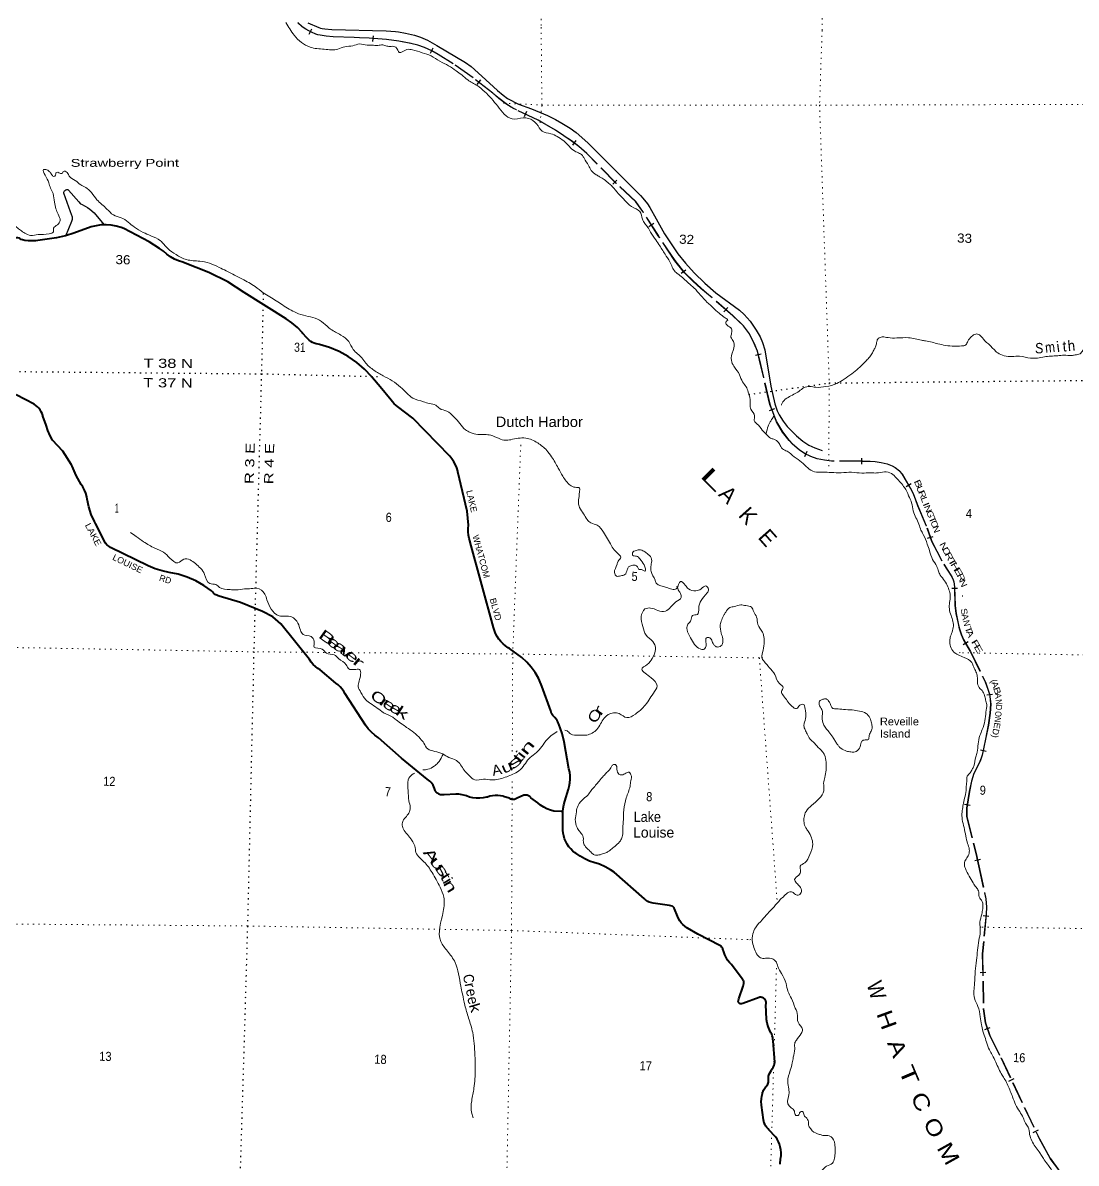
# Model space of a CAD drawing. Header units: feet. Extents: x -489137 to -242534, y 368785 to 558127.
# Drawn here: x -334415 to -314229, y 440070 to 461927 of the extents above; entities that cross this region are included whole.
import ezdxf
from ezdxf.enums import TextEntityAlignment as Align

# ---------------------------------------------------------------- set-up
doc = ezdxf.new("R2010")
doc.units = ezdxf.units.FT
doc.header["$LTSCALE"] = 70
doc.linetypes.add('DOTTED', pattern=[1.5, 0.3, -1.2])
doc.linetypes.add('LONG_DASHED', pattern=[7.5, 6, -1.5])
for name, color, linetype, lineweight in [('26', 7, 'Continuous', 40), ('27', 7, 'Continuous', 13), ('29', 7, 'Continuous', 25), ('39', 7, 'Continuous', 13), ('6', 7, 'DOTTED', 25), ('63', 7, 'Continuous', 25), ('7', 7, 'DOTTED', 13)]:
    doc.layers.add(name, color=color, linetype=linetype, lineweight=lineweight)
doc.layers.add('41', color=7, linetype='Continuous')
doc.layers.add('42', color=7, linetype='Continuous')

msp = doc.modelspace()

# ---------------------------------------------------------------- linework, layer by layer
at = {"layer": '26'}
for points in [[(-332625.34, 458032.34), (-332721.36, 458049.24), (-332818.62, 458056.01), (-332916.06, 458052.58), (-333012.61, 458038.99), (-333107.2, 458015.37), (-333440.17, 457897.1), (-333594.03, 457844.72), (-333772.49, 457803.05), (-334129.85, 457756.15), (-334164.17, 457750.94), (-334235.94, 457745.67), (-334307.86, 457747.94), (-334379.15, 457757.71), (-334424.03, 457768.74), (-334448.99, 457774.87), (-334474.03, 457790.77), (-334484.84, 457797.11), (-334485.84, 457797.56), (-334510.79, 457808.87), (-334535.84, 457807.12), (-334835.57, 457786.09), (-334922.66, 457781.24), (-334967.33, 457782.33)], [(-324067.64, 446811.8), (-324063.02, 446870.84), (-324050.2, 446940.19), (-324030.21, 447007.82), (-323960.86, 447236.01), (-323943.94, 447293.28), (-323931.05, 447360.56), (-323925.27, 447428.81), (-323926.65, 447497.3), (-323935.18, 447565.26), (-323950.77, 447631.96), (-324040.25, 448143.5), (-324081.24, 448305.71), (-324143.96, 448482.6), (-324152.82, 448507.57), (-324165.08, 448532.6), (-324175.97, 448552.86), (-324196.49, 448583), (-324220.06, 448610.82), (-324221.39, 448611.96), (-324239.79, 448629.56), (-324256.25, 448648.98), (-324270.58, 448670.02), (-324282.64, 448692.44), (-324292.29, 448716), (-324299.42, 448740.43), (-324466.81, 449213.66), (-324478.93, 449246.23), (-324531.7, 449363.56), (-324596.44, 449474.74), (-324672.45, 449578.53), (-324758.89, 449673.81), (-324854.82, 449759.53), (-325088.8, 449937.59), (-325110.91, 449949.77), (-325162.86, 449983.58), (-325210.99, 450022.64), (-325254.78, 450066.52), (-325293.74, 450114.73), (-325327.44, 450166.75), (-325355.53, 450222.01), (-325377.68, 450279.9), (-325393.66, 450339.79), (-325841.47, 451976.21), (-325843.65, 451981.9), (-325863.29, 452043.56), (-325876.39, 452106.94), (-325882.78, 452171.34), (-325882.41, 452236.05), (-325875.28, 452300.37), (-325902.45, 452569.81), (-326076.48, 453324.04), (-326078.28, 453331.74), (-326097.09, 453395.17), (-326122.42, 453456.29), (-326154.01, 453514.43), (-326191.5, 453568.95), (-326234.48, 453619.24), (-326943.3, 454349.55), (-327234.78, 454571.58), (-327268.17, 454596.35), (-327301.18, 454626.43), (-327330.86, 454659.81), (-327356.89, 454696.1), (-327564.55, 454950.21), (-327713.66, 455123.95), (-327728.56, 455141.83), (-327865.21, 455287.46), (-328016.32, 455418.01), (-328180.26, 455532.05), (-328355.22, 455628.33), (-328539.28, 455705.79), (-328730.43, 455763.59), (-328758.06, 455766.93), (-328794.67, 455774.8), (-328830.25, 455786.44), (-328864.42, 455801.74), (-328896.8, 455820.53), (-328927.05, 455842.6), (-328954.82, 455867.72), (-328979.81, 455895.59), (-329046.49, 455974.17), (-329058.52, 455988.39), (-329153.16, 456087.57), (-329257.64, 456176.32), (-329370.83, 456253.66), (-330170.62, 456760.16), (-330488.95, 456960.67), (-330850.39, 457140.17), (-331334.8, 457335.1), (-331347.55, 457338.34), (-331430.48, 457364.8), (-331510.2, 457399.79), (-331585.82, 457442.92), (-331656.52, 457493.72), (-331721.52, 457551.62), (-331794.84, 457604.93), (-331993.97, 457728.69), (-332480.75, 457986.31), (-332531.61, 458005.49), (-332625.34, 458032.34)], [(-330674.18, 450947.19), (-330699.4, 450955.8), (-330715.2, 450963.21), (-330731.88, 450973.28), (-330747.41, 450985.03), (-330761.62, 450998.35), (-330774.37, 451013.07), (-330785.51, 451029.05), (-330799.2, 451040.07), (-330945.31, 451144.48), (-331101.55, 451233.04), (-331266.18, 451304.79), (-331437.41, 451358.93), (-331613.36, 451394.88), (-331743.86, 451421.64), (-331879.83, 451464.22), (-332010.6, 451520.78), (-332735.65, 451871.71), (-332768.84, 451895.32), (-332802.29, 451924.58), (-332832.5, 451957.17), (-333020.85, 452327.93), (-333041.41, 452366.84), (-333102.6, 452504.4), (-333149.07, 452647.61), (-333180.32, 452794.89), (-333189.7, 452843.35), (-333208.77, 452909.36), (-333234.63, 452973.01), (-333267, 453033.61), (-333296.04, 453078.68), (-333391.68, 453251.33), (-333468.74, 453433.02), (-333481.97, 453455.97), (-333651.38, 453714.74), (-333845.97, 453928.09), (-333890.78, 454009.75), (-333934.7, 454112), (-333967.69, 454218.27), (-334029.86, 454389.65), (-334032.95, 454400.78), (-334046.11, 454438.17), (-334063.11, 454473.99), (-334083.76, 454507.82), (-334107.84, 454539.32), (-334135.07, 454568.12), (-334165.16, 454593.92), (-334197.79, 454616.43), (-334543.03, 454795.47)], [(-324067.64, 446811.8), (-324097.74, 446812.81), (-324231.58, 446817.3), (-324236.53, 446818.38), (-324304.69, 446837.17), (-324370.52, 446862.98), (-324433.28, 446895.54), (-324492.3, 446934.47), (-324546.92, 446979.36), (-324677.87, 447075.84), (-324678.8, 447077.01), (-324688.08, 447087.36), (-324698.38, 447096.68), (-324709.61, 447104.88), (-324721.63, 447111.85), (-324734.31, 447117.53), (-324747.52, 447121.86), (-324761.1, 447124.78), (-324774.92, 447126.26), (-324788.82, 447126.29), (-324802.64, 447124.87), (-324816.24, 447122.01), (-324942.81, 447064.7), (-324967.65, 447053.45), (-324992.81, 447043.63), (-324998.62, 447042.11), (-325010.23, 447040.33), (-325021.96, 447039.78), (-325033.68, 447040.46), (-325045.27, 447042.36), (-325056.6, 447045.45), (-325067.54, 447049.72), (-325077.98, 447055.11), (-325087.79, 447061.56), (-325096.88, 447068.99), (-325201.26, 447100.09), (-325210.06, 447102.58), (-325259.94, 447113.44), (-325310.68, 447119.02), (-325361.73, 447119.27), (-325412.53, 447114.18), (-325462.51, 447103.81), (-325511.14, 447088.27), (-325531.71, 447082.76), (-325595.28, 447070.37), (-325659.8, 447064.69), (-325724.56, 447065.79), (-325788.85, 447073.65), (-325851.97, 447088.19), (-325913.22, 447109.24), (-325935.38, 447116.59), (-325995.44, 447131.82), (-326056.77, 447140.68), (-326118.69, 447143.08), (-326337.53, 447130.82), (-326344.83, 447129.48), (-326361.64, 447127.68), (-326378.53, 447127.65), (-326395.34, 447129.38), (-326411.88, 447132.86), (-326427.96, 447138.05), (-326443.41, 447144.9), (-326458.06, 447153.32), (-326471.75, 447163.22), (-326484.33, 447174.5), (-326495.66, 447187.04), (-326505.62, 447200.69), (-326514.1, 447215.31), (-326521, 447230.73), (-326527.38, 447254.35), (-326538.69, 447284.78), (-326553.12, 447313.86), (-326570.51, 447341.28), (-326590.67, 447366.72), (-326613.38, 447389.92), (-326638.38, 447410.62), (-326665.42, 447428.59), (-327158.31, 447835.87), (-327597.04, 448225.53), (-327668.82, 448276.08), (-327735.01, 448333.92), (-327794.78, 448398.35), (-327847.49, 448468.68), (-328238.13, 449067.15), (-328262.34, 449110.1), (-328294.86, 449156.53), (-328332.05, 449199.3), (-328373.52, 449237.94), (-328418.79, 449272.04), (-328717.43, 449528.61), (-328760.55, 449554.84), (-328807.44, 449590.03), (-328850.4, 449629.93), (-328888.95, 449674.1), (-328922.67, 449722.05), (-329470.83, 450407.61), (-329620.97, 450542.99), (-329824.24, 450646.54), (-330241.44, 450819.17), (-330649.4, 450939.85), (-330674.18, 450947.19)], [(-320908, 443963.73), (-320937.25, 444012.94), (-320961.21, 444064.93), (-320979.59, 444119.14), (-320999.7, 444172.96), (-321003.36, 444182.6), (-321009.45, 444195.08), (-321016.81, 444206.86), (-321025.36, 444217.8), (-321035.01, 444227.79), (-321045.65, 444236.71), (-321057.16, 444244.47), (-321482.35, 444460.02), (-321679.54, 444576.47), (-321690.46, 444583.26), (-321729.38, 444611.15), (-321765.16, 444642.97), (-321797.42, 444678.35), (-321825.81, 444716.9), (-321850.01, 444758.22), (-321869.76, 444801.83), (-321927.83, 444948.17), (-321930.62, 444955.14), (-321934.61, 444962.83), (-321939.37, 444970.06), (-321944.87, 444976.75), (-321951.04, 444982.83), (-321957.81, 444988.23), (-321965.1, 444992.9), (-321972.85, 444996.77), (-321972.9, 444996.79), (-321997.7, 445003.25), (-322022.9, 445007.24), (-322336.38, 445056.88), (-322362.18, 445060.56), (-322388.48, 445067.12), (-322413.95, 445076.38), (-322438.31, 445088.26), (-322461.29, 445102.62), (-322482.65, 445119.31), (-322502.14, 445138.13), (-323081.34, 445646.75), (-323152.13, 445695.31), (-323254.04, 445752.38), (-323361.36, 445798.48), (-323472.91, 445833.1), (-323553.2, 445860.47), (-323645.39, 445902.16), (-323732.72, 445953.26), (-323820.11, 446014.21), (-323827.13, 446018.94), (-323872.66, 446053.72), (-323914.31, 446093.07), (-323951.62, 446136.55), (-323984.18, 446183.7), (-324011.63, 446234), (-324033.67, 446286.89), (-324050.06, 446341.79), (-324060.63, 446398.1), (-324065.25, 446455.21), (-324068.73, 446778.55), (-324068.52, 446800.54), (-324067.64, 446811.8)], [(-320222.12, 440900.53), (-320259.08, 441182.35), (-320261, 441196.82), (-320264.38, 441248.98), (-320262.29, 441301.21), (-320254.75, 441352.93), (-320248.21, 441378.57), (-320241.83, 441403.61), (-320237.15, 441428.57), (-320236.92, 441429.72), (-320230.3, 441451.09), (-320221.48, 441471.65), (-320210.56, 441491.18), (-320197.66, 441509.46), (-320182.92, 441526.29), (-320166.5, 441541.48), (-320159.79, 441550.34), (-320148.63, 441567.82), (-320139.36, 441586.38), (-320132.09, 441605.81), (-320126.88, 441625.88), (-320123.8, 441646.4), (-320122.88, 441667.12), (-320124.14, 441687.82), (-320125.24, 441701.15), (-320125.1, 441720.04), (-320122.99, 441738.8), (-320118.92, 441757.25), (-320112.96, 441775.17), (-320105.15, 441792.36), (-320069.17, 441852.86), (-320054.17, 441878.08), (-320038.74, 441902.86), (-320029.54, 441919.36), (-320017.37, 441947.82), (-320008.25, 441977.4), (-320002.26, 442007.77), (-320037.18, 442415.58), (-320039.3, 442440.32), (-320042.45, 442465.58), (-320044.59, 442480.32), (-320052.58, 442511.82), (-320063.83, 442542.31), (-320078.2, 442571.46), (-320105.57, 442624.51), (-320131.54, 442689.65), (-320150.56, 442757.16), (-320162.42, 442826.28), (-320172.99, 443111.42), (-320171.27, 443118.61), (-320169.55, 443130), (-320169.02, 443141.51), (-320169.71, 443153.01), (-320171.59, 443164.37), (-320174.65, 443175.47), (-320178.86, 443186.2), (-320184.16, 443196.42), (-320190.5, 443206.04), (-320197.81, 443214.94), (-320206.02, 443223.02), (-320215.02, 443230.21), (-320224.72, 443236.41), (-320235.02, 443241.57), (-320245.81, 443245.62), (-320256.95, 443248.52), (-320268.34, 443250.24), (-320279.85, 443250.76), (-320291.35, 443250.08), (-320302.71, 443248.19), (-320615.09, 443131.39), (-320640.05, 443122.06), (-320665.09, 443123.95), (-320665.83, 443124.15), (-320671.22, 443126.24), (-320676.36, 443128.88), (-320681.2, 443132.04), (-320685.68, 443135.69), (-320689.76, 443139.79), (-320693.38, 443144.29), (-320696.52, 443149.15), (-320699.13, 443154.31), (-320701.18, 443159.71), (-320702.66, 443165.3), (-320703.21, 443168.85), (-320701.1, 443193.76), (-320692.71, 443218.85), (-320610.23, 443465.72), (-320601.85, 443490.8), (-320596.55, 443515.72), (-320595.9, 443524.66), (-320596.27, 443536.41), (-320597.88, 443548.06), (-320600.69, 443559.48), (-320604.69, 443570.54), (-320609.81, 443581.12), (-320616.02, 443591.11), (-320623.23, 443600.39), (-320820.56, 443862.3), (-320834.92, 443875.8), (-320873.76, 443917.85), (-320908, 443963.73)], [(-319903.61, 440054.61), (-319891.92, 440160.26), (-319890.33, 440168.97), (-319883.93, 440222.21), (-319883.12, 440275.83), (-319887.92, 440329.24), (-319898.29, 440381.85), (-319914.09, 440433.09), (-319935.16, 440482.4), (-319961.27, 440529.24), (-319992.14, 440573.09), (-320115.89, 440711.79), (-320133.33, 440727.85), (-320155.43, 440752.21), (-320174.85, 440778.74), (-320191.4, 440807.16), (-320204.89, 440837.15), (-320215.16, 440868.39), (-320222.12, 440900.53)]]:
    msp.add_lwpolyline(points, dxfattribs=at)
at = {"layer": '29'}
for points in [[(-328953.83, 461927.62), (-328742.22, 461838.69), (-328709.5, 461827.77), (-328676.79, 461819.05), (-328624.44, 461812.5), (-328495.75, 461801.58), (-327453.14, 461775.39), (-327274.28, 461762.31), (-327213.21, 461755.76), (-327082.34, 461731.75), (-326910.03, 461690.29), (-326794.42, 461653.18), (-326657.01, 461592.08), (-326480.33, 461491.69), (-325930.68, 461166.52), (-325821.61, 461090.14), (-325616.58, 460906.82), (-325319.94, 460627.48), (-325208.7, 460540.19), (-325123.63, 460479.08), (-324918.6, 460369.96)], [(-324918.6, 460369.96), (-324669.94, 460280.48), (-324360.21, 460153.9), (-324207.52, 460075.34), (-324085.38, 460005.5), (-323923.97, 459909.48), (-323810.54, 459822.18), (-323588.06, 459625.77), (-322575.99, 458617.52), (-322532.37, 458569.51), (-322445.12, 458460.39), (-322397.13, 458386.19), (-322279.35, 458172.32)], [(-333590.6, 457843.65), (-333474.32, 458123.23), (-333462.32, 458161.42), (-333461.23, 458176.7), (-333465.59, 458201.8), (-333502.67, 458304.37), (-333627, 458664.45), (-333628.08, 458679.72), (-333624.81, 458692.82), (-333619.35, 458704.82), (-333611.73, 458714.65), (-333593.18, 458727.73), (-333572.47, 458734.29), (-333555.01, 458733.19), (-333547.37, 458728.83), (-333537.57, 458721.19), (-333343.45, 458496.41), (-333317.27, 458466.95), (-333307.44, 458458.21), (-333293.28, 458448.4), (-333221.3, 458415.67), (-333176.59, 458390.57), (-333134.05, 458356.74), (-333047.9, 458283.64), (-333020.63, 458254.17), (-332853.57, 458058.44)], [(-322279.35, 458172.32), (-322117.94, 457879.88), (-321860.56, 457500.15), (-321716.6, 457321.2), (-321546.47, 457137.88), (-321345.8, 456937.11), (-321132.04, 456749.42), (-320678.35, 456417.7), (-320591.11, 456339.14), (-320473.32, 456208.2), (-320359.9, 456037.98), (-320285.74, 455907.03), (-320237.75, 455802.28), (-320198.49, 455662.61)], [(-320198.49, 455662.61), (-320080.71, 454964.26), (-320006.55, 454623.81), (-319958.56, 454488.51), (-319919.3, 454414.31), (-319840.78, 454292.1), (-319766.62, 454191.71), (-319587.76, 454008.39), (-319469.97, 453908), (-319352.19, 453833.8), (-319238.77, 453781.42), (-319099.17, 453729.05)]]:
    msp.add_lwpolyline(points, dxfattribs=at)
at = {"layer": '39'}
msp.add_line((-322914.94, 446495.36), (-322907.94, 446605.74), dxfattribs=at)
for points in [[(-329375.01, 461935.84), (-329213.06, 461688.03), (-328911.59, 461461.68), (-328639.56, 461419.98), (-328500.21, 461410.15), (-328378.47, 461423.02), (-328245.7, 461469.94), (-328091.44, 461487.99), (-327963.04, 461522.9), (-327818.01, 461498.78), (-327724.95, 461498.28), (-327613.8, 461493.26), (-327516.43, 461502.75), (-327436.1, 461480.37), (-327359.32, 461476.28), (-327264.73, 461457.55), (-327200.55, 461360.87), (-327055.43, 461415.53), (-326946.41, 461406.52), (-326761.65, 461355.06), (-326591.36, 461291.87), (-326424.07, 461192.39), (-326254.48, 461102.95), (-326113.37, 461008.22), (-326004.22, 460928.5), (-325887.42, 460832.41), (-325710.24, 460724.58), (-325563.65, 460607.48), (-325435.64, 460476.74), (-325314.18, 460327.99), (-325188.68, 460179.14), (-325037.45, 460084.14), (-324826.42, 460106.71), (-324725.55, 460095.91), (-324568.53, 459990.64), (-324460.95, 459852.38), (-324298.42, 459801.51), (-324172.46, 459745.58), (-324049.21, 459663.46), (-323972.25, 459590.67), (-323861.79, 459484.64), (-323764.02, 459433.51), (-323692.42, 459387.13), (-323659.51, 459331.69), (-323576.2, 459194.08), (-323522.07, 459099.68), (-323427.24, 459014.29), (-323361.44, 458978.16), (-323271.86, 458923.21), (-323182.83, 458848.07), (-323119.59, 458791.82), (-322999.94, 458651.2), (-322899.58, 458545.45), (-322747.58, 458403.96), (-322590.29, 458308.79), (-322541.51, 458166.05), (-322495.26, 458079.95), (-322434.58, 458003.56), (-322407.63, 457952.32), (-322306.55, 457798.07), (-322224.77, 457678.68), (-322108.33, 457493.71), (-322013.15, 457345.67), (-321911.03, 457155.02), (-321851.61, 457106.95), (-321655.83, 456938.01), (-321553.08, 456846.34), (-321429.27, 456709.65), (-321299.51, 456568.76), (-321224.36, 456504.1), (-321133.68, 456414.78), (-321014.97, 456314.59), (-320957.41, 456272.63), (-320905.93, 456230.83), (-320939.03, 456203.44), (-320920.6, 456136.28), (-320831.57, 456061.14), (-320831.71, 455980.33), (-320843.93, 455901.87), (-320793.58, 455817.67), (-320804.3, 455644.22), (-320835.66, 455455.16), (-320789.95, 455348.87), (-320679.09, 455182.23), (-320622.11, 455043.31), (-320553.73, 454952.56), (-320513.98, 454850.47), (-320477.27, 454710.08), (-320475.05, 454566.58), (-320462.14, 454519.76), (-320392.65, 454394.65), (-320397.11, 454303.85), (-320318.51, 454216.88), (-320216.78, 454086.85), (-320167.32, 454045.1), (-320086.48, 453966.15), (-320024.23, 453948.3)], [(-333744.8, 459062.97), (-333779.44, 459053.8), (-333786.8, 459005.51), (-333821.88, 458980.2), (-333871.01, 459034.05), (-333908.24, 459079.51), (-333976.12, 459113.67), (-334018.58, 459114.82), (-333989.04, 459008.96), (-333918.13, 458861.58), (-333884.49, 458757.64), (-333836.7, 458653.31), (-333808.68, 458490.93), (-333779.69, 458364.89), (-333738.07, 458256.69), (-333700.72, 458140.52), (-333753.59, 458055.08), (-333824.18, 457988.3), (-333827.93, 457923.75), (-333909.99, 457881.52), (-334120.8, 457867.02), (-334264.84, 457852.73), (-334376.98, 457896.17), (-334460.44, 457952.97), (-334533.73, 458011.52), (-334617.14, 458070.35), (-334734.35, 458075.54), (-334795.87, 458044.88), (-334811.75, 457980.66), (-334831.21, 457938.99)], [(-322612.26, 451448.47), (-322633.2, 451497.52), (-322682.83, 451533.21), (-322762.06, 451521.21), (-322805.06, 451502.17), (-322833.02, 451440.3), (-322877.86, 451352.62), (-322957.41, 451328.5), (-323036.48, 451322.56), (-323077.15, 451390.33), (-323026.38, 451548.56), (-323008.58, 451608.69), (-322954.01, 451681.96), (-322985.06, 451731.29), (-323066.06, 451804.19), (-323134.18, 451905.03), (-323213.55, 452038.49), (-323289.16, 452161.75), (-323406.95, 452296.26), (-323527.13, 452341.93), (-323602.17, 452410.63), (-323670.18, 452515.51), (-323745.73, 452640.79), (-323767.83, 452722.2), (-323754.31, 452849.11), (-323750.18, 452927.79), (-323747.96, 453010.56), (-323830.53, 453024.92), (-323924.59, 453063.83), (-324067.64, 453237.4), (-324154.51, 453393.29), (-324282.27, 453608.88), (-324376.07, 453732.63), (-324548.29, 453874.67), (-324778.48, 453967.76), (-325064.59, 453937.11), (-325170.1, 453925.83), (-325288.58, 453959.33), (-325446.73, 454022.2), (-325693.13, 454038.96), (-325839.86, 454075.26), (-325933.53, 454128.3), (-326037.6, 454246.27), (-326153.54, 454374.66), (-326292.25, 454483.47), (-326426.42, 454535.58), (-326501.68, 454596.21), (-326624.2, 454629.82), (-326738.58, 454665.24), (-326941.11, 454733.35), (-327055.89, 454829.38), (-327178.21, 454945.83), (-327334.8, 455067.24), (-327506.3, 455160.77), (-327687.53, 455268.7), (-327841.66, 455406.21), (-327915.95, 455503.17), (-328081.51, 455667.25), (-328170.56, 455817.14), (-328320.98, 455942.43), (-328516.2, 456056.8), (-328652.73, 456171.61), (-328810.02, 456266.78), (-328992.98, 456310.11), (-329173.48, 456369.54), (-329438.55, 456520.15), (-329681.26, 456674.19), (-329806.58, 456754.35), (-329965.3, 456871.78), (-330208.29, 457015.73), (-330308.08, 457066.92), (-330519.69, 457173.65), (-330651.46, 457239.85), (-330839.51, 457319.68), (-331024.6, 457359.03), (-331278.75, 457388.13), (-331476.48, 457484.39), (-331639.19, 457603.94), (-331778.95, 457749.14), (-331964.49, 457847.1), (-332108.44, 457911.6), (-332277.76, 458011.13), (-332396.58, 458107.28), (-332531.9, 458191.75), (-332678.2, 458244.19), (-332804.62, 458358.72), (-332994.06, 458537.59), (-333101.69, 458673.84), (-333210.41, 458769.72), (-333306.16, 458820.79), (-333409.08, 458906.41), (-333524.23, 458988.31), (-333564.85, 459058.1), (-333639.17, 459078.29), (-333654.14, 459048.39), (-333706.87, 459043.76), (-333744.8, 459062.97)], [(-319879.09, 454600.09), (-319875.01, 454608.94), (-319847.27, 454662.74), (-319747.84, 454748.95), (-319641.08, 454806.67), (-319540.33, 454866.57), (-319447.57, 454930.73), (-319335.61, 454955.99), (-319218.61, 454942.73), (-319024.03, 454955.65), (-318818.15, 455012.71), (-318676.26, 455097.76), (-318529.89, 455198.86), (-318403.75, 455300.51), (-318295.8, 455402.64), (-318249.91, 455453.93), (-318185.29, 455524.91), (-318134.71, 455600.32), (-318098.39, 455672.06), (-318068.35, 455735.9), (-318050.01, 455816.22), (-318022.05, 455878.09), (-317944.41, 455906.3), (-317833.48, 455893.19), (-317665.72, 455886.64), (-317439.01, 455890.61), (-317193.42, 455843.56), (-317116.86, 455831.39), (-316988.12, 455803.67), (-316877.56, 455776.43), (-316732.75, 455744.23), (-316567.17, 455731.67), (-316427.5, 455733.96), (-316344.01, 455753.92), (-316303.65, 455825.56), (-316236.57, 455912.64), (-316154.29, 455962.94), (-316081.88, 455946.84), (-316007.16, 455866.03), (-315878.94, 455743.37), (-315733, 455602.04), (-315611.07, 455546.22), (-315457.68, 455531.97), (-315311.84, 455538.13), (-315106.48, 455500.25), (-314970.85, 455502.64), (-314836.65, 455527.3), (-314719.01, 455538.26), (-314581.2, 455546.65), (-314463.61, 455555.59), (-314316.01, 455551.6), (-314248.97, 455561.91), (-314155.31, 455583.62), (-314124.18, 455613.09), (-314080.04, 455674.52), (-313891.63, 455683.57), (-313776.42, 455603.68), (-313701.27, 455539.02), (-313630.26, 455470.43), (-313494.53, 455476.86), (-313322.86, 455540.91), (-313177.52, 455603.65), (-312989.35, 455679.37), (-312909.06, 455806.5), (-312784.59, 455845.56), (-312678.08, 455818.44), (-312521.89, 455757.65), (-312430.64, 455765.28), (-312328.7, 455869.6), (-312237.2, 455962.08), (-311946.92, 456148.18), (-311729.31, 456265.53), (-311541.48, 456403.89), (-311398.51, 456529.33), (-311222.87, 456666), (-311135.19, 456766.66), (-311033.38, 456941.69), (-310929.91, 457027.79), (-310782.57, 457165.23), (-310670.8, 457259.18), (-310555.63, 457328.79), (-310460.73, 457396.94), (-310361.51, 457475.07), (-310228.93, 457590.68), (-310124.39, 457791.9), (-310080.98, 457901.84), (-309970.99, 457929.17), (-309893, 457894.74)], [(-320171.82, 454053.56), (-320128.78, 454199.62), (-320105.02, 454255.55), (-320075.31, 454307.27), (-320033.2, 454368.77), (-320007.28, 454400.99)], [(-320024.23, 453948.3), (-319930.88, 453883.15), (-319890.48, 453805.28), (-319857.19, 453763.98), (-319767.45, 453715.09), (-319630.7, 453608.35), (-319489.8, 453505.55), (-319373.38, 453395.32), (-319243.8, 453323.13), (-319080.14, 453314.66), (-318920.47, 453308.33), (-318734.46, 453303.3), (-318531.84, 453313.98), (-318336.05, 453296.56), (-318165.94, 453302.07), (-318052.72, 453299), (-317902.46, 453319.18), (-317767.75, 453287.26), (-317676.86, 453206.01), (-317518.01, 453017.87), (-317439.17, 452864.21), (-317382.19, 452725.29), (-317351.93, 452570.93), (-317298.73, 452442.21), (-317241.43, 452315.41), (-317204.02, 452201.26), (-317159.58, 452123.28), (-317081.6, 451937.33), (-317036.6, 451804.79), (-316980.21, 451643.67), (-316900.89, 451508.18), (-316866.98, 451414.33), (-316832.54, 451340.67), (-316750.43, 451233.39), (-316688.82, 451116.57), (-316651.3, 451006.46), (-316646.52, 450883.09), (-316660.03, 450756.18), (-316647.21, 450630.57), (-316605.92, 450510.26), (-316582.72, 450394.48), (-316597.99, 450277.71), (-316635.23, 450171.64), (-316649.63, 450087.18), (-316634.47, 449973.63), (-316574.6, 449866.96), (-316493.01, 449816.27), (-316375.02, 449764.59), (-316230.02, 449663.69), (-316191.8, 449579.83), (-316149.7, 449489.8), (-316123.77, 449400.2), (-316120.52, 449295.06), (-316089.02, 449187.13), (-316031.95, 449127), (-315985.92, 449032.82), (-315963.87, 448949.39), (-315943.96, 448861.98), (-315957.96, 448716.9), (-315978.57, 448551.79), (-316029.67, 448381.45), (-316073.25, 448265.45), (-316107.85, 448106.78), (-316124.31, 447945.61), (-316153.13, 447858.49), (-316191.51, 447679.31), (-316221.36, 447619.58), (-316258.24, 447553.25), (-316316.7, 447486.14), (-316325.63, 447379.31), (-316333.1, 447326.98), (-316343.22, 447175.73), (-316375.37, 447033.16), (-316398.83, 446912.58), (-316416.02, 446799.91), (-316411.72, 446658.37), (-316377.41, 446503.9), (-316343.38, 446339.33), (-316308.75, 446196.98), (-316277.36, 446085.01), (-316288.09, 445986.31), (-316336.98, 445898.74), (-316371.65, 445812.8), (-316351.9, 445719.33), (-316276.94, 445571.85), (-316205.54, 445442.64), (-316147.11, 445358.23), (-316102.33, 445292.37), (-316085.31, 445172.71), (-316032.94, 445088.46), (-316018.63, 444942.61), (-316039.54, 444842.16), (-316071.95, 444689.5), (-316068.63, 444511.62), (-316093.55, 444336.53), (-316118.69, 444153.36), (-316138.04, 443959.94)], [(-332351.69, 452156.29), (-332240.36, 452082.57), (-332099.41, 451981.79), (-331884.19, 451858.79), (-331718.38, 451779.56), (-331597.91, 451669.22), (-331442.59, 451576.13), (-331331.41, 451647.88), (-331208.4, 451632.43), (-331107.07, 451563.02), (-331010.33, 451473.53), (-330932.54, 451356.27), (-330832.11, 451177.79), (-330713.2, 451160.43), (-330645.86, 451106.08), (-330444.65, 451064.28), (-330325.47, 451057.01), (-330165.04, 451078.94), (-330037.45, 451083.57), (-329928, 451090.71), (-329779.23, 450979.61), (-329735.76, 450865.3), (-329657.46, 450691.46), (-329503.06, 450564.04), (-329264.91, 450541.44), (-329142.69, 450420.96), (-329093.7, 450286.3), (-329043.29, 450204.12), (-328890.61, 450163.63), (-328832.44, 450069.12), (-328829.24, 449961.96), (-328678.58, 449921.52), (-328597.63, 449846.6), (-328448.82, 449812.27), (-328363.73, 449741.28), (-328217.14, 449624.18), (-328166.68, 449544.03), (-327964.71, 449530.48), (-327970.56, 449312.45), (-327987.58, 449205.83), (-327935.96, 449093.32), (-327840.68, 448949.32), (-327749.46, 448880.19), (-327624.3, 448793.97), (-327507.18, 448709.99), (-327427.38, 448667.43), (-327325.46, 448620.23), (-327262.11, 448568.01), (-327144.94, 448486.05), (-327061.64, 448423.19), (-326922.6, 448326.49), (-326798.31, 448207.97), (-326729.82, 448121.27), (-326653.89, 448010.12), (-326519.56, 447964.06), (-326369.16, 447913.53), (-326251.55, 447847.72), (-326105.42, 447789.22), (-325956.63, 447603.37), (-325868.13, 447508.04), (-325751.23, 447415.99), (-325588.99, 447429.78), (-325425.49, 447415.26), (-325173.22, 447467.03), (-324937.78, 447569.76), (-324825.74, 447673.8), (-324741.62, 447792.75), (-324519.82, 447990.8), (-324421.16, 448123.49), (-324287.82, 448267.37), (-324171.85, 448344.99)], [(-319046.75, 447462.99), (-319020.67, 447605.72), (-319020.66, 447757.25), (-319051.3, 447897.48), (-319088.2, 447955.04), (-319198.5, 448067.12), (-319251.52, 448127.14), (-319328.53, 448197.91), (-319386.48, 448300.5), (-319422.79, 448380.27), (-319447.18, 448451.64), (-319433.16, 448521.97), (-319407.18, 448660.67), (-319418.9, 448751.9), (-319429.41, 448812.79), (-319440.4, 448855.51), (-319521.55, 448847.61), (-319587.98, 448784.75), (-319675.86, 448827.54), (-319766.16, 448930.99), (-319836.35, 449029.87), (-319876.59, 449113.79), (-319844.37, 449183.62), (-319917.01, 449266.4), (-320003.56, 449434.4), (-320109.17, 449570.6), (-320205.26, 449684.31), (-320246.37, 449735.93), (-320237, 449858.92), (-320210.27, 450025.88), (-320207.51, 450128.84), (-320240.71, 450248.94), (-320327.8, 450396.75), (-320352.37, 450536.82), (-320406.28, 450639.29), (-320450.46, 450727.36), (-320560.96, 450756.61), (-320657.62, 450773.36), (-320779.96, 450738.29), (-320865.42, 450720.39), (-320944.74, 450629.61), (-320974.29, 450583.94), (-321021.53, 450482.18), (-321048.33, 450387.95), (-321030.31, 450229.88), (-321002.85, 450122.06), (-321022.33, 449999.35), (-321094.12, 449962.91), (-321152.16, 449986.7), (-321187.42, 450030.08), (-321225.69, 450111.93), (-321283.4, 450147.83), (-321311.92, 450140.52), (-321324.36, 450053.99), (-321324.61, 449969.14), (-321372.57, 449915.89), (-321437.06, 449925.71), (-321540.03, 450009.31), (-321619.41, 450142.78), (-321686.11, 450296.1), (-321677.72, 450382.75), (-321660.68, 450414.61), (-321612.61, 450471.9), (-321583.73, 450568.09), (-321486.09, 450587.68), (-321462.73, 450704.22), (-321418.24, 450854.54), (-321301.01, 451000.87), (-321276.82, 451072.95), (-321323.72, 451134.83), (-321418.35, 451076.78), (-321518.45, 451041.1), (-321659.11, 451077.23), (-321721.92, 451149.63), (-321809.04, 451220.68), (-321891.68, 451081.49), (-321974.9, 451071.62), (-322081.19, 451106.82), (-322275.25, 451188.84), (-322300.02, 451246.08), (-322374.44, 451413.75), (-322380.09, 451504.82), (-322370.6, 451557.09), (-322371.56, 451672.27), (-322452.29, 451755.27), (-322511.81, 451799.3), (-322602.14, 451825.99), (-322681.48, 451809.95), (-322720.54, 451786.77), (-322728.34, 451722.33), (-322655.99, 451704.21), (-322588.6, 451651.88), (-322510.7, 451538.66), (-322484.5, 451459.16), (-322487.66, 451416.82), (-322535.64, 451438.32), (-322612.26, 451448.47)], [(-322496.81, 450697.84), (-322385.18, 450710.98), (-322244.78, 450664.76), (-322101.5, 450650.78), (-322000.38, 450724.82), (-321900.46, 450829.19), (-321799.01, 450915.34), (-321811.22, 450988.4), (-321842.16, 451041.77), (-321882.35, 451127.71)], [(-324030.81, 448367.6), (-323985.93, 448358.2), (-323920.78, 448297.85), (-323749.41, 448275.03), (-323607.72, 448277.26), (-323412.62, 448385.12), (-323275.36, 448599.6), (-323096.59, 448701.84), (-322985.71, 448686.72), (-322840.06, 448610.05), (-322676.37, 448678.36), (-322506.47, 448827.31), (-322420.43, 448942.16), (-322331.84, 449077.14), (-322259.31, 449216.6), (-322374.49, 449373.26), (-322491.39, 449465.31), (-322552.23, 449535.65), (-322450.62, 449627.85), (-322354.42, 449744.45), (-322288.9, 449924.5), (-322343.64, 450071.45), (-322471.97, 450190.07), (-322532.29, 450355.35), (-322565.62, 450546.16), (-322496.81, 450697.84)], [(-318894.51, 448236.69), (-318966.72, 448335.61), (-319027.45, 448409.98), (-319072, 448483.92), (-319098.98, 448609.91), (-319090.8, 448688.48), (-319100.93, 448763.5), (-319154.95, 448861.94), (-319134.64, 448940.18), (-319083.5, 448961.02), (-319022.57, 448969.47), (-318980.87, 448940.06), (-318936.42, 448862.09), (-318893.89, 448788.21), (-318827.39, 448778.33), (-318688.1, 448766.48), (-318520.39, 448757.91), (-318383.39, 448736.02), (-318253.06, 448692.09), (-318182.6, 448603.31), (-318150.77, 448507.5), (-318138.89, 448422.32), (-318156.95, 448352.1), (-318195.62, 448268.29), (-318211.83, 448191.96), (-318270.73, 448183.45), (-318336.19, 448156.94), (-318371.35, 448052.83), (-318442.58, 447961.83), (-318546.02, 447952.5), (-318630.56, 447968.93), (-318736.31, 448024.32), (-318783.75, 448066.01), (-318813, 448107.2), (-318851.81, 448168.86), (-318893.31, 448237.72)], [(-326748.03, 447609.58), (-326654.22, 447620.21), (-326535.27, 447679.63), (-326460.7, 447744.28), (-326384.67, 447863.44), (-326365.61, 447895.25), (-326352.35, 447907.79)], [(-322914.94, 446495.36), (-322916.42, 446440.3), (-322929.66, 446323.48), (-322961.94, 446251.63), (-323045.25, 446162.97), (-323129.98, 446096.57), (-323208.49, 446036.06), (-323280.12, 446005.67), (-323373.93, 445977.91), (-323462.9, 445980.31), (-323516.46, 446020.14), (-323579.53, 446082.46), (-323646.33, 446157), (-323672.74, 446228.42), (-323673.19, 446287.02), (-323683.81, 446343.88), (-323748.2, 446432.49), (-323794.83, 446504.46), (-323827.22, 446654.84), (-323807.1, 446801.78), (-323775.44, 446926.18), (-323668.87, 447052.6), (-323567.09, 447150.86), (-323510.28, 447232.15), (-323437.3, 447313.01), (-323372.51, 447390.05), (-323284.73, 447494.75), (-323228.46, 447555.86), (-323159.74, 447628.75), (-323134.34, 447670.49), (-323094.79, 447711.85), (-323056.43, 447708.79), (-323028.43, 447621.16), (-322990.48, 447527.2), (-322944.36, 447511.81), (-322895.45, 447524.63), (-322858.41, 447547.88), (-322813.39, 447566.86), (-322760.1, 447516.93), (-322763.18, 447401.86), (-322778.18, 447295.19), (-322850.91, 447072.9), (-322897.46, 446845.87), (-322907.94, 446605.74)], [(-325785.21, 440937.82), (-325811.24, 441023.38), (-325812.78, 441267.88), (-325769.9, 441509.15), (-325746.06, 441870.14), (-325750.89, 442143.01), (-325765.16, 442365.63), (-325794.01, 442572.48), (-325871.52, 442851.36), (-325943.77, 443099.79), (-325990.6, 443315.2), (-326022.99, 443465.58), (-326130.27, 443916.99), (-326278.2, 444135.14), (-326404.8, 444318.37), (-326359, 444894.93), (-326347.55, 445171.4), (-326419.35, 445361.23), (-326571.66, 445642.13), (-326730.02, 445848.44), (-326890.29, 446058.85), (-326894.84, 446115.54), (-326963.68, 446264.88), (-327004.68, 446320.54), (-327140.74, 446528.27), (-327140.93, 446596.96), (-327081.56, 446698.39), (-327018.68, 446779.52), (-326991.5, 446887.89), (-327016.4, 447015.84), (-327031.42, 447210.19), (-327027.87, 447418.19), (-326948.12, 447525.13), (-326911.59, 447545.91)], [(-319987.99, 437556.68), (-319930.07, 437755.12), (-319886.89, 437931.74), (-319857.82, 438110.76), (-319850.93, 438292.4), (-319818.53, 438519.81), (-319783.12, 438708.76), (-319756.77, 438861.59), (-319685.23, 439039.46), (-319633.41, 439161.3), (-319574.64, 439466.8), (-319499.55, 439626.39), (-319442.09, 439731.91), (-319343.38, 439866.62), (-319245.2, 439906.39), (-319167.21, 439871.96), (-319090.51, 439940.6), (-319011.73, 440011.2), (-318898.8, 440072.79), (-318859.81, 440168.71), (-318848.64, 440283.57), (-318851.35, 440408.9), (-318861.54, 440481.9), (-318959.65, 440595.67), (-319084.9, 440603.1), (-319149.11, 440623.02), (-319286.94, 440689.38), (-319316.24, 440728.55), (-319351.28, 440780.01), (-319366.61, 440887.5), (-319391.76, 440930.61), (-319442.81, 440988.55), (-319473.27, 441060.09), (-319520.04, 441051.25), (-319543.79, 440995.33), (-319602.7, 440986.82), (-319628.79, 441070.35), (-319691.92, 441130.65), (-319752.54, 441209.06), (-319733.62, 441386.33), (-319736.82, 441493.5), (-319757.3, 441635.47), (-319706.97, 441852.3), (-319670.89, 441990.73), (-319649.72, 442101.27), (-319621.19, 442260.1), (-319622.42, 442365.19), (-319590.3, 442430.99), (-319495.91, 442555.72), (-319473.64, 442631.89), (-319558.92, 442771.57), (-319567.53, 442903.12), (-319612.33, 443043.74), (-319686.31, 443227.56), (-319751.43, 443364.68), (-319787.91, 443513.15), (-319877.86, 443705.49), (-319945.05, 443840.65), (-319988.79, 443944.87), (-320050.39, 443986.94), (-320157.22, 444001.95), (-320254.43, 443998.52), (-320333.79, 444057.23), (-320391.42, 444171.92), (-320430.47, 444300.26), (-320423.96, 444467.77), (-320376.39, 444581.64), (-320246.82, 444735.72), (-320142.53, 444852.09), (-320017.6, 444984.08), (-319898.57, 445122.28), (-319821.76, 445194.95), (-319736.91, 445265.39), (-319666.04, 445267.51), (-319610.62, 445221.57), (-319540.07, 445211.58), (-319493.81, 445277), (-319527.6, 445374.89), (-319586.58, 445439.11), (-319625.23, 445506.82), (-319544, 445593.52), (-319511.67, 445667.4), (-319517.22, 445762.5), (-319430.46, 445828.85), (-319333.24, 445983.8), (-319277.17, 446188.35), (-319302.29, 446308.23), (-319363.68, 446433.13), (-319410.48, 446499.04), (-319444.17, 446600.97), (-319443.48, 446701.96), (-319406.14, 446812.07), (-319299.88, 446926.37), (-319154.73, 447057.81), (-319065.7, 447208.94), (-319067.87, 447354.46), (-319046.75, 447462.99)], [(-316138.04, 443959.94), (-316161.92, 443748.45), (-316176.17, 443518.52), (-316188.1, 443375.4), (-316177.79, 443231.69), (-316111.19, 443074.32), (-316065.89, 442877.13), (-316043.66, 442725), (-316018.6, 442603.11), (-315990.33, 442525.57), (-315947.45, 442389.05), (-315892.72, 442242.11), (-315836.62, 442145.64), (-315771.51, 442008.52), (-315710.22, 441879.59), (-315648.76, 441756.71), (-315594.26, 441676.44), (-315536.69, 441559.73), (-315447.45, 441341.14), (-315388.67, 441194.09), (-315311.31, 441060.68), (-315243.63, 440943.7), (-315197.97, 440835.38), (-315149.43, 440759.32), (-315120.76, 440621.17), (-315079.47, 440500.85), (-314939.58, 440284.94), (-314892.78, 440219.02), (-314844.4, 440136.9), (-314758.36, 440025.48), (-314665.16, 439879.52), (-314546.48, 439702.57), (-314473.83, 439619.79), (-314392.61, 439554.96), (-314262.53, 439426.19), (-314242.23, 439407.47)]]:
    msp.add_spline(points, degree=3, dxfattribs=at)
at = {"layer": '6'}
for points in [[(-329806.85, 456744.26), (-329842.17, 455199.69), (-329988.98, 449872.1), (-330109.58, 444616.54), (-330267.16, 439339.75), (-330439.1, 433980.52), (-330619.2, 428694.24), (-330822.62, 423368.18)], [(-335005.67, 455248.17), (-329842.17, 455199.69), (-327593.67, 455146.97)], [(-320506.68, 454804.24), (-318961.48, 455024.67), (-313881.63, 455075.19), (-308535.36, 455025.58), (-304551.14, 454916.41)]]:
    msp.add_lwpolyline(points, dxfattribs=at)
at = {"layer": '63'}
for p, q in [((-328880.61, 461804.92), (-328930.89, 461706.39)), ((-327702.78, 461680.05), (-327711.32, 461569.78)), ((-326559.38, 461440.84), (-326606.34, 461340.69)), ((-325645.88, 460831.86), (-325714.15, 460744.83)), ((-324761.6, 460226.19), (-324808.93, 460126.22)), ((-323816.69, 459670.06), (-323883.9, 459582.21)), ((-323029.58, 458910.56), (-323108.34, 458832.89)), ((-322322.98, 458079.48), (-322416.13, 458019.84)), ((-321708.7, 457188.23), (-321795.86, 457120.13)), ((-320906.42, 456469.3), (-320978.56, 456385.45)), ((-320268.71, 455577.46), (-320375.94, 455550.32)), ((-320007.44, 454528.09), (-320111, 454489.24)), ((-319388.23, 453709.85), (-319436.34, 453610.24)), ((-318343.73, 453580.27), (-318343.86, 453469.66)), ((-317487.89, 453042.28), (-317392.38, 453098.08)), ((-317075.48, 452047.91), (-316971.02, 452084.28)), ((-316613.65, 451090.91), (-316503.08, 451093.94)), ((-316395.29, 450013.03), (-316299.24, 450067.88)), ((-315940.15, 449048.67), (-315830.46, 449062.97)), ((-316062.31, 447991.68), (-315954.08, 447968.83)), ((-316367.13, 446952.9), (-316257.92, 446935.38)), ((-316173.08, 445871.67), (-316065.23, 445896.22)), ((-316009.75, 444818.12), (-315899.62, 444807.88)), ((-316071.39, 443727.89), (-315960.8, 443729.91)), ((-315980.85, 442633.83), (-315875.91, 442668.79)), ((-315518.01, 441643.84), (-315418.1, 441691.29)), ((-315051.35, 440661.18), (-314951.43, 440708.63))]:
    msp.add_line(p, q, dxfattribs=at)
at = {"layer": '63', "linetype": 'LONG_DASHED'}
for points in [[(-318342.69, 453525.67), (-318917.53, 453526.33), (-319054.16, 453545.12), (-319195.46, 453573.39), (-319311.09, 453611.95), (-319435.25, 453671.92), (-319538.31, 453741.8), (-319662.05, 453851.72), (-319730.52, 453924.51), (-319856.03, 454083.81), (-319969.91, 454279.51), (-320044.64, 454471.81), (-320098.26, 454614.75), (-320295.57, 455461.05), (-320338.94, 455632.41), (-320398.48, 455781.31), (-320490.61, 455966.85), (-320606.73, 456117.29), (-320808.66, 456313.17), (-321418.67, 456837.94), (-321572.25, 456978.8), (-321734.53, 457132.61), (-321918.16, 457367.61), (-322238.07, 457845.59), (-322535.22, 458309.72), (-322667.84, 458498.67), (-323042.91, 458846.32), (-323609.27, 459420.64), (-323759.52, 459557.57), (-323904.25, 459668.3), (-324044.7, 459760.76), (-324208.9, 459868.67), (-324541.5, 460061.58), (-324953.66, 460256.7), (-325009.26, 460284.51), (-325057.68, 460312.51), (-325156.75, 460376.47), (-325292.05, 460477.22), (-325409.64, 460577.17), (-325787.09, 460873.23), (-326167.25, 461144.34), (-326452.74, 461319.14), (-326578.33, 461389.42), (-326714.46, 461453.26), (-326842.01, 461497.93), (-326976.25, 461531.52), (-327211.38, 461576.73), (-327445.67, 461606.57), (-327775.94, 461632.15), (-327965.89, 461638.77), (-328064.8, 461644.95), (-328470.69, 461659.38), (-328602.33, 461670.57), (-328717.79, 461687.68), (-328760.78, 461698.43), (-328799.44, 461711.32), (-328883.17, 461745.74), (-328932.13, 461771.29), (-328992.55, 461804.82), (-329062.87, 461853.19), (-329144.81, 461927.31)], [(-318346.95, 453526.24), (-318330.72, 453526.22), (-318186.78, 453525.7), (-318080.99, 453521.7), (-317967.68, 453502.46), (-317849.24, 453473.06), (-317755.77, 453433.92), (-317697.69, 453405.93), (-317613.89, 453339.29), (-317565.42, 453283.25), (-317381.9, 452969.09), (-317345.37, 452885.65), (-317265.41, 452670.16), (-317086.64, 452246), (-316997.06, 451988.73), (-316764.52, 451550.26), (-316611.1, 451307.6), (-316583.15, 451249.52), (-316572.3, 451214.8), (-316565.85, 451171.72), (-316559.43, 451105.34), (-316549.87, 450756.72), (-316530.71, 450606.64), (-316488.11, 450412.74), (-316464.71, 450312.7), (-316425.96, 450199.29), (-316388.22, 450110.76), (-316254.54, 449876.67), (-315968.95, 449291.48), (-315886.89, 449062.54), (-315874.03, 448963.88), (-315865.47, 448865.33), (-315879.31, 448692.99), (-315908.17, 448463.63), (-315963.64, 448194.69), (-316027.65, 447891.51), (-316068.34, 447775.81), (-316187.69, 447541.25), (-316233.38, 447391.25), (-316272.75, 447196.5), (-316324.74, 446872.44), (-316324.73, 446715.86), (-316148.05, 446007.72), (-316093.7, 445768.94), (-315957.19, 445137.25), (-315944.35, 444978.84), (-315952.74, 444841.56), (-316023.25, 444082.74), (-316004.07, 443029.47), (-315965.77, 442761.32), (-315884.97, 442518.77), (-315669.17, 442089.4), (-314933.48, 440540.25), (-314728.38, 440164.62), (-314546.66, 439917.36)]]:
    msp.add_lwpolyline(points, dxfattribs=at)
at = {"layer": '63', "linetype": 'LONG_DASHED', "lineweight": 13}
for points in [[(-318342.69, 453529.77), (-318917.25, 453530.43), (-319053.48, 453549.16), (-319194.41, 453577.36), (-319309.54, 453615.76), (-319433.2, 453675.48), (-319535.79, 453745.04), (-319659.19, 453854.66), (-319727.41, 453927.19), (-319852.63, 454086.12), (-319966.2, 454281.29), (-320040.81, 454473.27), (-320094.33, 454615.94), (-320291.59, 455462.02), (-320335.03, 455633.68), (-320394.73, 455782.99), (-320487.12, 455969.04), (-320603.66, 456120.03), (-320805.89, 456316.2), (-321415.95, 456841.01), (-321569.45, 456981.8), (-321731.49, 457135.38), (-321914.84, 457370.02), (-322234.64, 457847.84), (-322531.81, 458312), (-322664.73, 458501.38), (-323040.06, 458849.26), (-323606.43, 459423.6), (-323756.89, 459560.72), (-323901.87, 459671.64), (-324042.45, 459764.19), (-324206.74, 459872.16), (-324539.59, 460065.21), (-324951.87, 460260.39), (-325007.31, 460288.12), (-325055.54, 460316.01), (-325154.41, 460379.84), (-325289.5, 460480.43), (-325407.05, 460580.35), (-325784.63, 460876.51), (-326164.99, 461147.76), (-326450.67, 461322.68), (-326576.46, 461393.07), (-326712.91, 461457.06), (-326840.83, 461501.86), (-326975.36, 461535.52), (-327210.73, 461580.78), (-327445.25, 461610.65), (-327775.71, 461636.24), (-327965.69, 461642.87), (-328064.6, 461649.05), (-328470.44, 461663.47), (-328601.86, 461674.64), (-328716.99, 461691.71), (-328759.63, 461702.37), (-328798.01, 461715.17), (-328881.44, 461749.46), (-328930.19, 461774.9), (-328990.39, 461808.31), (-329060.32, 461856.41), (-329142.06, 461930.35)], [(-318342.69, 453529.77), (-318326.5, 453529.75), (-318179.58, 453526.17), (-318081.51, 453517.63), (-317968.52, 453498.44), (-317850.53, 453469.16), (-317757.45, 453430.18), (-317699.88, 453402.44), (-317616.74, 453336.32), (-317568.77, 453280.85), (-317385.56, 452967.23), (-317349.17, 452884.11), (-317269.22, 452668.65), (-317090.47, 452244.53), (-317000.83, 451987.09), (-316768.07, 451548.2), (-316614.69, 451305.61), (-316586.97, 451248.01), (-316576.31, 451213.88), (-316569.92, 451171.22), (-316563.52, 451105.09), (-316553.96, 450756.4), (-316534.75, 450605.94), (-316492.11, 450411.83), (-316468.66, 450311.57), (-316429.79, 450197.82), (-316391.9, 450108.93), (-316258.17, 449874.75), (-315972.73, 449289.88), (-315890.9, 449061.57), (-315878.11, 448963.44), (-315869.58, 448865.32), (-315883.39, 448693.41), (-315912.22, 448464.3), (-315967.65, 448195.53), (-316031.61, 447892.62), (-316072.12, 447777.43), (-316191.51, 447542.79), (-316237.36, 447392.26), (-316276.79, 447197.23), (-316328.84, 446872.77), (-316328.83, 446715.36), (-316152.04, 446006.77), (-316097.7, 445768.05), (-315961.25, 445136.65), (-315948.46, 444978.8), (-315956.83, 444841.87), (-316027.35, 444082.89), (-316008.16, 443029.14), (-315969.78, 442760.37), (-315888.77, 442517.19), (-315672.85, 442087.6), (-314937.13, 440538.39), (-314731.85, 440162.41), (-314549.87, 439914.8)]]:
    msp.add_lwpolyline(points, dxfattribs=at)
at = {"layer": '7'}
for p, q in [((-320300.47, 449755.58), (-319956.56, 445063.43)), ((-319972.15, 443811.08), (-320112.71, 438918.38))]:
    msp.add_line(p, q, dxfattribs=at)
for points in [[(-319097.64, 461783.29), (-319072.16, 465727.43), (-318759.67, 471062.67), (-318747.12, 477226.66), (-318321.04, 482290.44), (-318578.05, 486910.81), (-318429.76, 492195.95), (-318490.12, 497455.41), (-318463.04, 497949.47)], [(-324027.35, 480551.6), (-324126.83, 476435.55), (-324279.34, 471101.84), (-324423.71, 465780.25), (-324482.33, 461861.62)], [(-324503.29, 460009.08), (-324467.81, 460351.57), (-324482.33, 461861.62)], [(-319097.64, 461783.29), (-319146.58, 460349.11), (-318961.48, 455024.67), (-318969.99, 453348.05)], [(-325202.82, 460386.36), (-324467.81, 460351.57), (-319146.58, 460349.11), (-313812.73, 460364.48), (-308446.11, 460395.13), (-304478.05, 460229.29)], [(-325034.93, 447963.19), (-325026.97, 449828.84), (-324872.17, 453869.28)], [(-328429.69, 449858.51), (-329988.98, 449872.1), (-335085.66, 449962.87)], [(-320233.84, 449757.31), (-320300.47, 449755.58), (-325026.97, 449828.84), (-328043.71, 449855.14)], [(-304623.87, 449629.26), (-308636.36, 449822.01), (-313974.19, 449808.77), (-316451.49, 449855.55), (-316564.39, 449852.62)], [(-325562.11, 415841.06), (-325531.17, 418101.63), (-325577.79, 423383.94), (-325394.02, 428655.98), (-325357.55, 434018.87), (-325150.77, 439243.82), (-325049.58, 444530.22), (-325037.4, 447385.7)], [(-335165.92, 444658.55), (-330109.58, 444616.54), (-325049.58, 444530.22), (-320483.65, 444354.23), (-320422.18, 444357.53)], [(-316070.24, 444591.16), (-316030.82, 444593.28), (-314045.83, 444568.04), (-308740.14, 444438.71), (-304696.96, 444316.49)]]:
    msp.add_lwpolyline(points, dxfattribs=at)

# ---------------------------------------------------------------- texts
at = {"layer": '27'}
for s, rotation, width, p in [('LAKE', 282.993, 1.05, (-325919.33, 452954.32)), ('LAKE', 297.852, 1.15, (-333228.65, 452300.09)), ('LOUISE', 334.173, 1.05, (-332708.67, 451641.63)), ('BLVD', 285.304, 1.05, (-325470.12, 450883.25))]:
    msp.add_text(s, height=120, rotation=rotation, dxfattribs=dict(at, width=width)).set_placement(p)
for s, rotation, p in [('WHATCOM', 285.304, (-325800.12, 452092.25)), ('RD', 342.612, (-331811.79, 451238.57))]:
    msp.add_text(s, height=120, rotation=rotation, dxfattribs=at).set_placement(p)
at = {"layer": '41'}
for s, height, rotation, width, p in [('S', 200, 358.329, 0.9, (-315019.84, 455594.39)), ('m', 200, 5.781, 0.85, (-314814.45, 455600.53)), ('h', 200, 5.81, 0.95, (-314381.2, 455632.23)), ('L', 300, 314.728, 2.1, (-321459.32, 453240.33)), ('C', 200, 61.031, 1.3, (-323433.44, 448481.26)), ('r', 200, 55.669, 1.8, (-323343.04, 448628.03)), ('n', 200, 51.055, 1.9, (-324765.72, 447869.95)), ('s', 200, 38.876, 2.05, (-325033.74, 447597.93)), ('t', 200, 52.334, 1.7, (-324886.78, 447725.22)), ('i', 200, 53.152, 1.55, (-324819.61, 447807.27)), ('A', 200, 12.528, 1.05, (-325402.34, 447490.94)), ('u', 200, 23.305, 1.45, (-325198.87, 447532.3)), ('C', 200, 279.436, 0.9, (-325981.59, 443675.34)), ('r', 200, 281.756, 1.1, (-325950.94, 443508)), ('W', 300, 287.08, 0.9, (-318248.47, 443505.04)), ('k', 200, 286.316, 1.25, (-325867.89, 443101.83)), ('H', 300, 290.07, 1.25, (-318061.92, 442937.47)), ('A', 300, 292.303, 1.25, (-317856.83, 442376.12)), ('T', 300, 293.079, 1.5, (-317644.23, 441868.53)), ('C', 300, 296.07, 1.25, (-317410.93, 441344.25)), ('O', 300, 297.156, 1.2, (-317169.05, 440849.85)), ('M', 300, 299.08, 1.25, (-316909, 440364.95))]:
    msp.add_text(s, height=height, rotation=rotation, dxfattribs=dict(at, width=width)).set_placement(p)
for s, height, rotation, p in [('i', 200, 7.633, (-314592.21, 455616.41)), ('t', 200, 4.179, (-314482.61, 455625.27)), ('A', 300, 314.728, (-321098.58, 452876.15)), ('K', 300, 311.754, (-320717.28, 452479.46)), ('E', 300, 311.53, (-320341.31, 452058.28)), ('e', 200, 282.122, (-325928.13, 443395.16)), ('e', 200, 283.517, (-325900.79, 443241.36))]:
    msp.add_text(s, height=height, rotation=rotation, dxfattribs=at).set_placement(p)
for s, width, p in [('Dutch Harbor', 1.05, (-325353.33, 454180.27)), ('Lake', 0.9, (-322708.54, 446610.84))]:
    msp.add_text(s, height=200, dxfattribs=dict(at, width=width)).set_placement(p)
for s, rotation, width, p in [('B', 324.398, 1.75, (-328642.14, 450066.72)), ('e', 324.398, 1.65, (-328511.73, 449967.56)), ('a', 325.973, 1.7, (-328387.9, 449883.48)), ('v', 324.984, 1.75, (-328263.37, 449791.43)), ('e', 323.008, 1.7, (-328164.74, 449710.67)), ('r', 319.629, 2.05, (-328042.91, 449603.86)), ('C', 324.674, 1.45, (-327663.19, 448917.1)), ('r', 325.405, 1.8, (-327540.74, 448833.53)), ('e', 326.639, 1.6, (-327446.97, 448773.86)), ('e', 331.149, 1.45, (-327318.42, 448700.39)), ('k', 327.649, 1.75, (-327192.93, 448620.62)), ('A', 307.432, 1.65, (-326668.26, 445906.96)), ('u', 308.561, 1.9, (-326550, 445748.59)), ('s', 307.458, 2, (-326461.84, 445630.33)), ('t', 303.681, 1.55, (-326393.89, 445510.34)), ('i', 301.689, 1.35, (-326356.7, 445433.49)), ('n', 300.804, 1.6, (-326307.94, 445330.86))]:
    msp.add_text(s, height=200, rotation=rotation, dxfattribs=dict(at, width=width)).set_placement(p, align=Align.CENTER)
msp.add_text('Louise', height=200, dxfattribs=at).set_placement((-322719.85, 446310.75))
at = {"layer": '42'}
for s, width, p in [('Strawberry Point', 1.4, (-333498.39, 459167.55)), ('Reveille', 1.05, (-317990.05, 448461.45)), ('Island', 1.1, (-317992.1, 448228.53))]:
    msp.add_text(s, height=150, dxfattribs=dict(at, width=width)).set_placement(p)
at = {"layer": '6', "width": 1.35}
for s, rotation, p in [('T 38 N', 359.542, (-332103.81, 455317.78)), ('T 37 N', 359.542, (-332106.63, 454942.79)), ('R 3 E', 88.422, (-329989.95, 453085.14)), ('R 4 E', 88.422, (-329618.31, 453081.22))]:
    msp.add_text(s, height=175, rotation=rotation, dxfattribs=at).set_placement(p)
at = {"layer": '63'}
for s, rotation, width, p in [('B', 294.292, 1.45, (-317310.2, 453070.17)), ('U', 293.644, 1.2, (-317269.9, 452957.15)), ('R', 290.358, 1.25, (-317231.25, 452867.5)), ('L', 290.358, 1.25, (-317191.97, 452766.76)), ('I', 292.854, 1.5, (-317158.99, 452675.15)), ('N', 292.854, 1.2, (-317123.03, 452589.83)), ('G', 292.854, 1.1, (-317078.04, 452484.65)), ('T', 292.854, 1.5, (-317035.18, 452379.45)), ('O', 292.854, 1.1, (-316998.69, 452293.48)), ('N', 289.198, 1.15, (-316965.16, 452201.2)), ('N', 297.939, 1.35, (-316818.64, 451865.75)), ('O', 297.939, 1.2, (-316767.37, 451770.95)), ('R', 297.939, 1.4, (-316715, 451671.95)), ('T', 299.939, 1.7, (-316653.76, 451560.44)), ('H', 300.303, 1.5, (-316598.94, 451473.46)), ('E', 300.303, 1.65, (-316535.87, 451369.69)), ('R', 295.698, 1.35, (-316485.86, 451271.55)), ('N', 293.524, 1.25, (-316447.68, 451161.96)), ('-', 272.391, 1.05, (-316450.69, 450939.52)), ('S', 282.391, 1.15, (-316432.43, 450630.27)), ('A', 282.391, 1.05, (-316414.07, 450527.36)), ('T', 288.864, 1.4, (-316345.33, 450276.42)), ('A', 293.088, 1.3, (-316315.6, 450193.29)), ('F', 299.729, 1.8, (-316204.76, 449992.21)), ('E', 299.729, 1.6, (-316154.25, 449897.36)), ('A', 289.719, 1.2, (-315838.11, 449222.8)), ('B', 289.719, 1.35, (-315797.23, 449105.42)), ('A', 277.426, 0.95, (-315781.36, 449020.38)), ('N', 276.464, 0.9, (-315768.35, 448902.77)), ('D', 268.409, 0.85, (-315767.9, 448806.6)), ('N', 262.828, 0.9, (-315790.17, 448577.38)), ('O', 262.828, 0.8, (-315779.64, 448686.58)), ('D', 258.346, 1.05, (-315827.73, 448350.31)), ('E', 262.828, 1.1, (-315804.43, 448463.92))]:
    msp.add_text(s, height=120, rotation=rotation, dxfattribs=dict(at, width=width)).set_placement(p, align=Align.CENTER)
for s, rotation, p in [('N', 283.165, (-316385.12, 450408.21)), ('(', 289.719, (-315864.09, 449295.28)), (')', 258.346, (-315844.23, 448263.24))]:
    msp.add_text(s, height=120, rotation=rotation, dxfattribs=at).set_placement(p, align=Align.CENTER)
at = {"layer": '7'}
for s, width, p in [('32', 1.1, (-321839.81, 457693.59)), ('33', 1.1, (-316513.4, 457715.76)), ('36', 1.1, (-332641.19, 457303.69)), ('31', 0.85, (-329218.8, 455623.79)), ('1', 0.45, (-332651.11, 452540.89)), ('6', 0.9, (-327464.29, 452364.26)), ('4', 0.9, (-316344.06, 452437.89)), ('5', 0.9, (-322751.56, 451230.82)), ('12', 0.9, (-332876.58, 447305.16)), ('7', 0.9, (-327479.71, 447104.15)), ('9', 0.9, (-316079.62, 447133.27)), ('8', 0.9, (-322470.53, 447009.1)), ('13', 0.9, (-332951.7, 442033.99)), ('16', 0.9, (-315439.24, 442008.54)), ('18', 0.9, (-327680.61, 441976.97)), ('17', 0.9, (-322595.71, 441852.57))]:
    msp.add_text(s, height=175, rotation=358.451, dxfattribs=dict(at, width=width)).set_placement(p)

doc.saveas('drawing.dxf')
